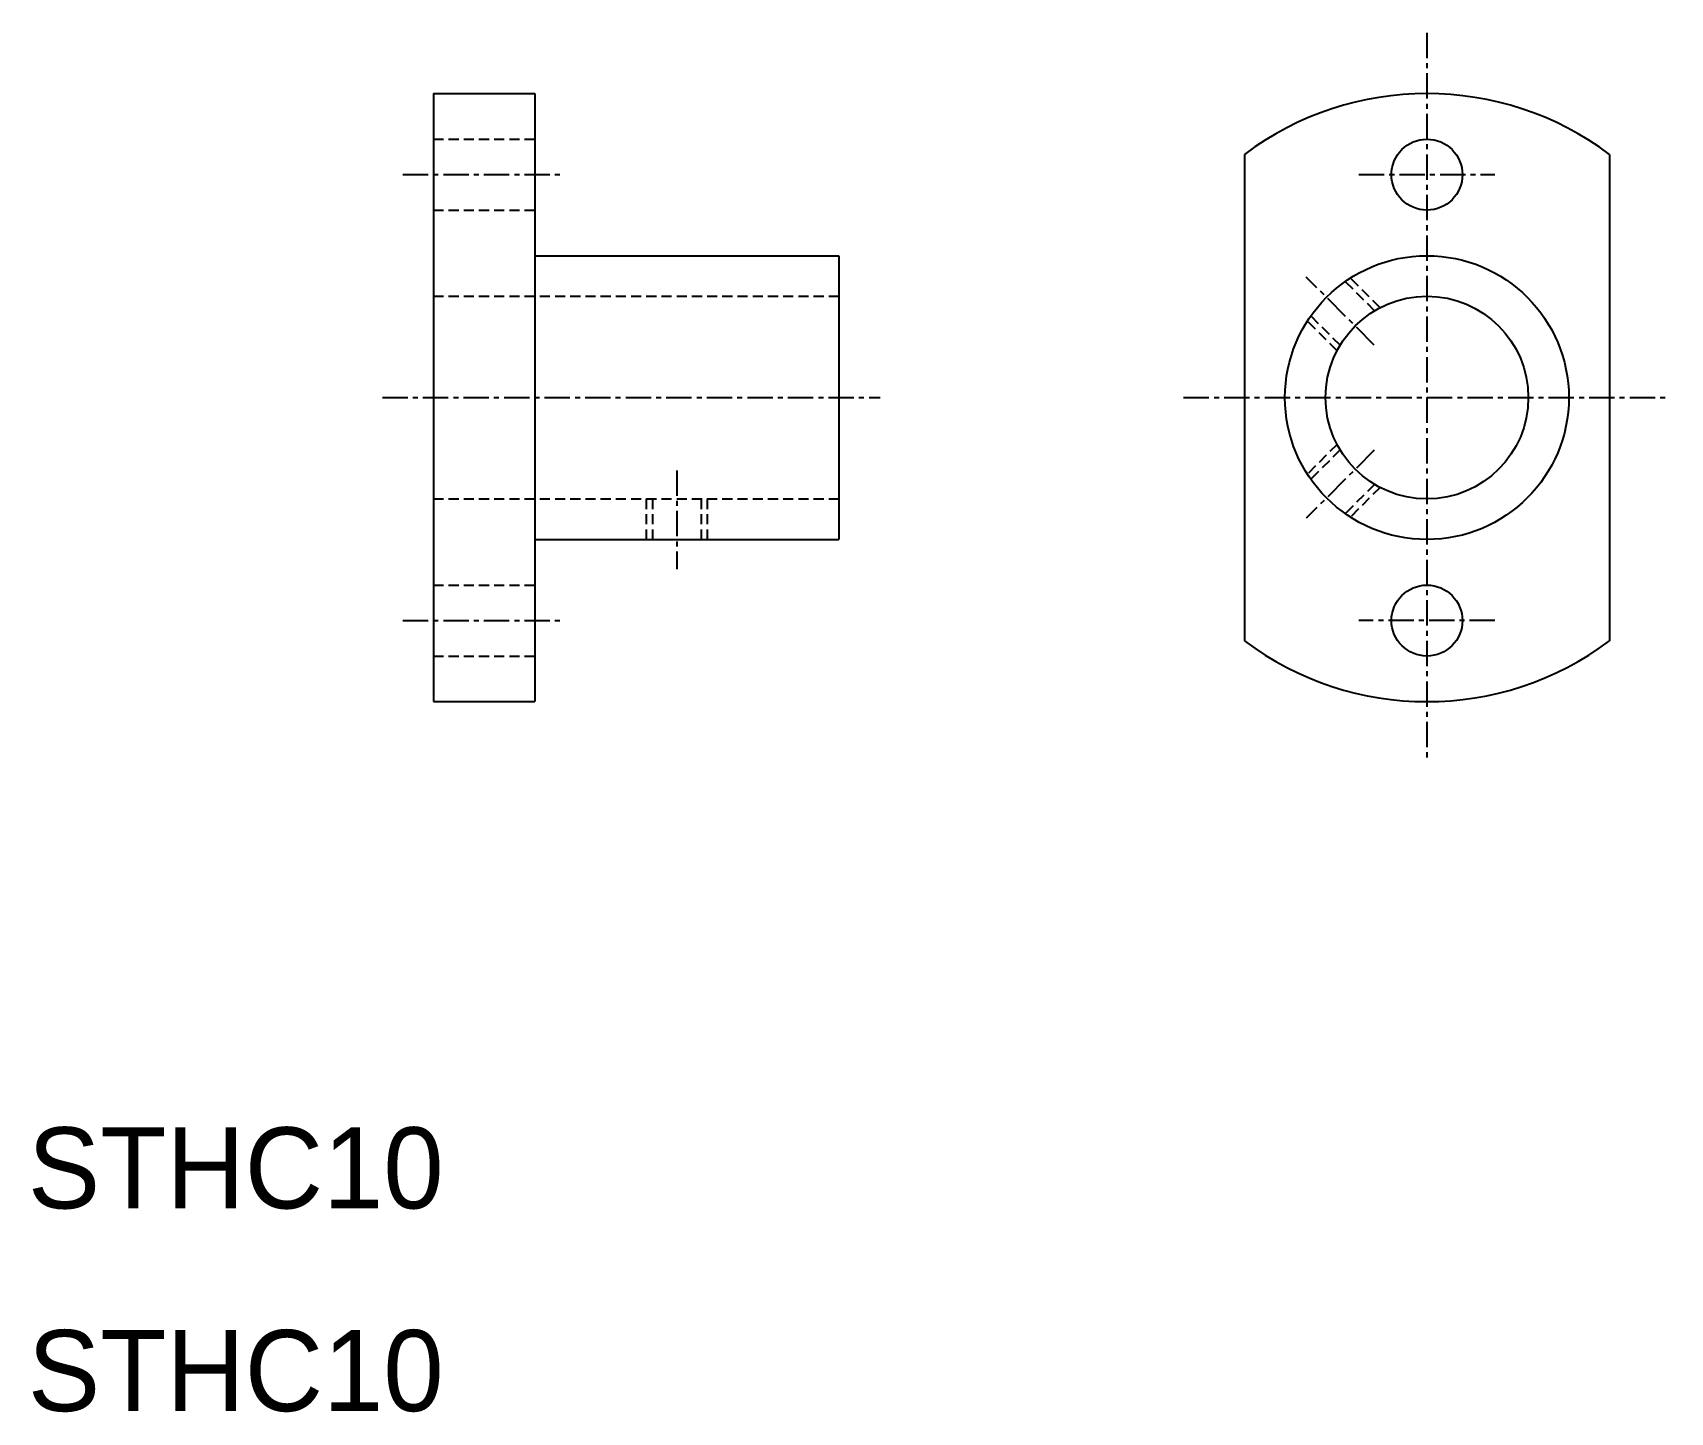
# Model space of a CAD drawing. Extents: x 10.2 to 91, y 9.9 to 78.
import ezdxf

# ---------------------------------------------------------------- set-up
doc = ezdxf.new("R2010")
doc.units = 0
doc.linetypes.add('CENTER', pattern=[2, 1.25, -0.25, 0.25, -0.25])
doc.linetypes.add('DASHED', pattern=[0.75, 0.5, -0.25])
doc.layers.get('0').update_dxf_attribs({"linetype": 'CONTINUOUS'})
doc.layers.add('CENTER', color=1, linetype='CENTER')

msp = doc.modelspace()

# ---------------------------------------------------------------- linework, layer by layer
at = {"color": 7, "linetype": 'CONTINUOUS'}
for p, q in [((30, 75), (30, 45)), ((30, 75), (35, 75)), ((35, 75), (35, 45)), ((70, 72), (70, 48)), ((88, 72), (88, 48)), ((30, 67.5), (30, 67.5)), ((35, 67), (50, 67)), ((50, 67), (50, 53)), ((30, 60), (30, 60)), ((35, 53), (50, 53)), ((30, 45), (35, 45))]:
    msp.add_line(p, q, dxfattribs=at)
at = {"color": 3, "linetype": 'DASHED'}
for p, q in [((30, 72.75), (35, 72.75)), ((30, 69.25), (35, 69.25)), ((76.416, 64.281), (74.972, 65.725)), ((76.688, 64.433), (75.226, 65.895)), ((30, 65), (50, 65)), ((74.719, 62.584), (73.275, 64.028)), ((74.567, 62.312), (73.105, 63.774)), ((74.567, 57.688), (73.105, 56.226)), ((74.719, 57.416), (73.275, 55.972)), ((30, 55), (50, 55)), ((40.5, 55), (40.5, 53)), ((40.8, 55), (40.8, 53)), ((43.2, 55), (43.2, 53)), ((43.5, 55), (43.5, 53)), ((76.416, 55.719), (74.972, 54.275)), ((76.688, 55.567), (75.226, 54.105)), ((30, 50.75), (35, 50.75)), ((30, 47.25), (35, 47.25))]:
    msp.add_line(p, q, dxfattribs=at)
at = {"color": 7, "linetype": 'CONTINUOUS'}
for centre, radius in [((79, 71), 1.75), ((79, 60), 7), ((79, 60), 5), ((79, 49), 1.75)]:
    msp.add_circle(centre, radius, dxfattribs=at)
for start, end in [(53.1301, 126.8699), (233.1301, 306.8699)]:
    msp.add_arc((79, 60), 15, start, end, dxfattribs=at)
at = {"layer": 'CENTER', "color": 1, "linetype": 'CENTER'}
for p, q in [((79, 78), (79, 42)), ((28.495, 71), (36.43, 71)), ((75.645, 71), (82.355, 71)), ((76.405, 62.595), (73.052, 65.948)), ((27.486, 60), (52.042, 60)), ((67, 60), (91, 60)), ((76.405, 57.405), (73.052, 54.052)), ((42, 56.408), (42, 51.542)), ((28.495, 49), (36.43, 49)), ((82.355, 49), (75.645, 49))]:
    msp.add_line(p, q, dxfattribs=at)

# ---------------------------------------------------------------- texts
at = {"color": 7, "linetype": 'CONTINUOUS'}
for p in [(10, 20), (10, 10)]:
    msp.add_text('STHC10', height=4, dxfattribs=at).set_placement(p)

doc.saveas('drawing.dxf')
